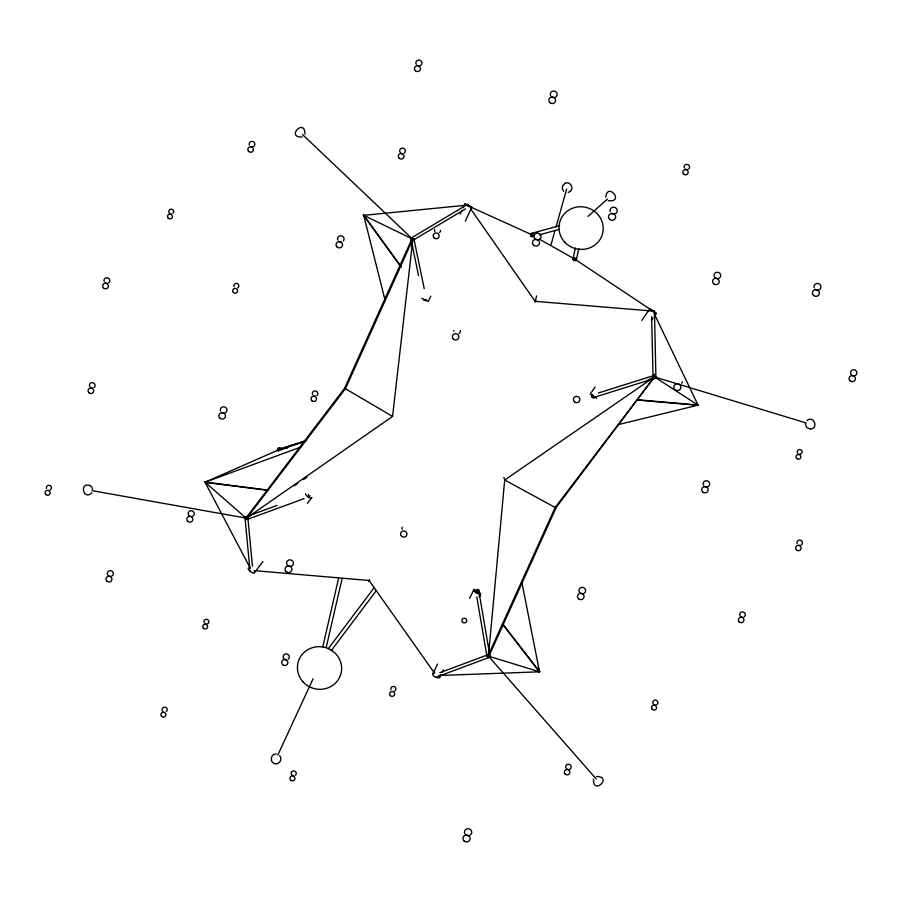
<?xml version="1.0" encoding="UTF-8"?>
<svg xmlns="http://www.w3.org/2000/svg" width="902" height="902" viewBox="0 0 902 902"><rect width="100%" height="100%" fill="white"/><g stroke="black" fill="none" stroke-linecap="round" stroke-linejoin="round"><path stroke-width="1.35" d="M652.924 311.754L653.025 310.457M653.048 310.536L653.465 311.066L649.812 308.867L641.762 320.39M412.428 247.396L412.113 238.726M91.779 492.796C83.796 501.185 78.778 482.074 89.839 485.479M276.294 763.746C269.597 764.366 269.811 753.474 276.271 754.049M279.699 755.684C282.45 758.503 280.116 763.791 276.316 763.746M302.181 137.003C285.246 137.589 305.034 117.395 304.944 134.127M418.539 275.662L411.019 239.188L412.665 238.387M424.222 288.708L413.838 238.534M605.761 197.29C607.542 181.358 625.041 202.668 608.331 200.684M596.425 776.442C613.405 776.69 592.614 795.835 593.539 779.181M810.447 429.014L806.715 427.548L805.351 423.917M488.873 644.919L488.422 656.137L596.177 778.9M574.258 259.111L575.002 259.235M654.559 315.587C659.926 312.261 648.673 310.243 654.446 311.055L655.901 376.867L654.424 377.104M653.014 311.167L574.732 259.077M369.617 580.133C367.542 581.993 370 578.588 369.031 581.181M369.065 581.17L369.155 580.482L254.229 570.616M535.619 300.93L534.593 301.629M369.155 580.663L369.662 580.2M535.653 300.986L535.044 301.978L536.622 295.912M92.004 490.643L246.449 518.165L392.562 416.408L412.879 239.086M532.687 234.024L532.687 234.046A1.5 1.116 58.9 0 0 531.007 234.103A1.5 1.116 58.9 0 0 531.56 236.144A1.5 1.116 58.9 0 0 533.217 235.896M596.617 398.334L590.258 393.926L595.094 387.026M649.823 308.958L656.16 313.321M465.522 208.869L413.161 240.191L412.135 238.94L411.74 237.722L467.631 204.314L468.679 206.513M413.229 240.146L411.74 237.722M467.608 204.314L468.375 206.118L471.78 207.144L464.992 203.92L463.121 207.81M464.88 203.987C466.977 206.231 469.581 205.295 468.386 206.073M572.995 258.874L575.318 247.994M576.479 259.28L578.802 248.388M322.769 646.926L338.6 578.317M326.208 647.422L342.05 578.813M413.894 238.771L411.008 239.233M562.566 185.857L562.329 188.8L563.727 191.247M551.077 244.521L554.888 230.991M556.027 226.932L566.67 189.059M594.012 397.376L654.875 378.355L654.751 376.574M279.068 449.658L279.406 449.252M562.645 185.688L565.238 183.207M570.267 191.337C574.439 188.067 569.963 180.919 565.204 183.219M412.022 238.759L344.564 388.288L345.331 388.796M412.902 239.143L345.443 388.672L246.494 518.515L246.945 519.541L303.985 498.682M488.557 654.66L555.192 507.398M488.861 656.329L556.072 507.781M460.189 214.169L461.948 210.358M430.795 296.228L428.337 301.381L421.696 298.382M465.342 221.114L471.78 207.11M277.816 755.075L313.095 678.71M279.676 449.726L279.349 449.128L305.801 440.593M432.746 673.974L437.583 664.064M469.615 598.398L473.854 589.716M439.781 677.244L440.988 674.764M442.194 672.283L443.401 669.803M479.063 596.707L480.27 594.226M532.18 235.58L531.481 236.053L532.169 235.106M574.473 259.348L574.157 260.024L574.822 259.122M651.334 320.176L652.947 317.887M328.272 648.73L374.341 587.428M331.135 650.759L376.359 590.562M503.891 477.451L504.703 480.011L555.722 507.77L555.249 507.364L654.502 376.81L555.959 507.725M344.62 388.21L246.066 517.895C246.753 518.537 245.344 515.696 246.844 518.402M254.387 572.747L262.933 561.551M307.368 503.372L311.641 497.78M531.752 234.689L467.901 205.757L468.431 205.013L363.709 215.319L384.996 299.904M478.116 592.569A1.533 1.353 -75.1 0 1 476.008 591.656L478.849 591.126L489.899 655.901L486.945 656.397L487.475 656.126M588.003 216.412L607.452 199.083M806.952 420.569C813.694 414.773 818.993 428.585 810.47 429.014M568.226 192.419L570.143 191.438M654.446 311.089L651.695 311.032M652.969 376.935L655.878 376.856M593.888 397.557L592.873 395.471M806.174 422.948L654.435 376.912L504.703 480.011L488.422 656.137L539.531 671.81L521.863 582.331M247.622 517.376L253.439 513.441M294.187 485.874L297.683 483.506M303.5 479.571L306.996 477.203M426.082 299.915L423.748 300.253M646.858 380.633L654.435 376.912L698.069 405.167L617.746 424.752M304.786 441.225L279.372 449.512L205.025 482.232L250.113 567.888M439.759 672.745L488.005 654.728M437.989 676.523L488.839 657.535M301.155 446.93L205.025 482.232L246.697 518.605M245.975 516.812L277.072 505.402M279.428 449.794L305.913 441.157M598.353 393.001L653.995 375.48L654.829 378.355M531.628 233.381L559.702 225.59M539.216 234.892L559.274 229.333M279.372 449.512L287.659 448.012M488.557 655.889L489.899 655.867M555.249 507.364L555.903 507.589L555.35 507.296M488.771 656.363L488.061 656.07M439.048 675.508L539.531 671.81L538.167 667.818M412.812 239.177L412.101 238.883M652.98 311.1L535.111 301.324L470.743 209.005M637.511 399.778L698.08 405.021M637.477 400.071L698.047 405.314M344.677 388.176L345.432 388.615M654.739 377.216L654.074 376.732M205.036 482.085L267.781 490.057M205.002 482.378L267.736 490.35M475.906 591.633L475.985 591.667A1.533 1.353 -75.1 0 1 477.789 589.874M653.059 377.013L651.639 316.625M531.718 234.926L531.695 235.445M89.85 485.479L91.745 487.001L92.68 489.301M363.709 215.319L412.462 238.951L302.407 134.443M539.396 239.177L573.514 258.389M345.015 388.48L392.562 416.42M477.474 591.261L479.999 594.519M502.673 623.88L539.633 671.719M477.248 591.441L480.608 595.794M502.448 624.06L539.419 671.9M309.149 496.754L308.27 494.476M363.822 215.24L401.413 267.026M363.596 215.409L400.364 266.067M369.098 580.538L434.64 673.32M654.187 313.603L698.069 405.167M246.742 518.74L246.968 519.541M476.808 596.977L486.945 656.363M252.459 566.208L247.881 518.12A1.432 0.879 -5.4 0 1 246.393 519.045A1.432 0.879 -5.4 0 1 245.04 518.131A1.432 0.879 -5.4 0 1 246.776 517.297M245.028 518.21L249.865 569.049M654.367 374.116L654.435 376.912M854.555 375.818A3.202 3.078 14.1 0 1 850.541 372.3A3.202 3.078 14.1 0 1 855.434 370.26A3.202 3.078 14.1 0 1 855.446 375.446M107.823 575.07A3.022 2.898 14.1 0 1 108.612 571.124A3.022 2.898 14.1 0 1 112.75 571.834A3.022 2.898 14.1 0 1 112.231 575.826M111.442 576.254A3.022 2.898 14.1 0 1 108.623 575.893M89.738 386.597A2.841 2.729 14.1 0 1 90.786 383.023A2.841 2.729 14.1 0 1 94.575 383.869A2.841 2.729 14.1 0 1 94.034 387.556M92.432 388.119A2.841 2.729 14.1 0 1 90.425 387.443M440.582 230.416A3.022 2.898 14.1 0 1 439.454 232.547M434.888 231.521A3.022 2.898 14.1 0 1 434.64 229.503M286.419 659.824A3.101 2.977 14.1 0 1 283.228 656.036A3.101 2.977 14.1 0 1 287.907 654.367A3.101 2.977 14.1 0 1 288.166 659.204M610.169 211.508A3.597 3.45 14.1 0 1 612.323 207.415A3.597 3.45 14.1 0 1 616.81 209.14A3.597 3.45 14.1 0 1 615.581 213.594M614.578 214.011A3.597 3.45 14.1 0 1 611.319 213.267M188.417 514.67A3.033 2.909 14.1 0 1 189.86 511.039A3.033 2.909 14.1 0 1 193.772 512.111A3.033 2.909 14.1 0 1 193.141 515.967M192.34 516.395A3.033 2.909 14.1 0 1 188.879 515.448M312.543 394.478A2.751 2.638 14.1 0 1 313.84 391.186A2.751 2.638 14.1 0 1 317.391 392.167A2.751 2.638 14.1 0 1 316.816 395.651M315.272 396.203A2.751 2.638 14.1 0 1 313.332 395.55M797.142 543.658A2.751 2.65 14.1 0 1 798.45 540.354A2.751 2.65 14.1 0 1 802.013 541.335A2.751 2.65 14.1 0 1 801.427 544.831M800.435 545.304A2.751 2.65 14.1 0 1 798.8 545.225M170.873 213.875A2.481 2.379 14.1 0 1 168.933 210.572A2.481 2.379 14.1 0 1 172.699 209.636A2.481 2.379 14.1 0 1 172.767 213.402M162.867 711.272A2.537 2.435 14.1 0 1 162.958 707.766A2.537 2.435 14.1 0 1 166.588 708.036A2.537 2.435 14.1 0 1 166.261 711.531M714.283 276.598A3.326 3.191 14.1 0 1 715.861 272.607A3.326 3.191 14.1 0 1 720.168 273.791A3.326 3.191 14.1 0 1 719.469 278.019M718.59 278.493A3.326 3.191 14.1 0 1 714.79 277.444M703.357 484.96A3.258 3.134 14.1 0 1 704.902 481.059A3.258 3.134 14.1 0 1 709.119 482.209A3.258 3.134 14.1 0 1 708.431 486.358M707.574 486.821A3.258 3.134 14.1 0 1 704.067 486.031M286.813 564.302A3.461 3.315 14.1 0 1 290.196 559.826A3.461 3.315 14.1 0 1 293.105 564.72A3.461 3.315 14.1 0 1 287.343 565.182M399.992 152.1A2.841 2.729 14.1 0 1 401.04 148.526A2.841 2.729 14.1 0 1 404.829 149.371A2.841 2.729 14.1 0 1 404.288 153.058M402.687 153.622A2.841 2.729 14.1 0 1 400.68 152.957M234.08 286.611A2.469 2.379 14.1 0 1 235.321 283.611A2.469 2.379 14.1 0 1 238.534 284.66A2.469 2.379 14.1 0 1 237.722 287.806M653.341 704.056A2.548 2.447 14.1 0 1 653.736 700.617A2.548 2.447 14.1 0 1 657.31 701.057A2.548 2.447 14.1 0 1 656.927 704.496M656.002 704.936A2.548 2.447 14.1 0 1 654.728 704.924M464.913 833.752A3.619 3.473 14.1 0 1 466.255 829.197A3.619 3.473 14.1 0 1 471.081 830.28A3.619 3.473 14.1 0 1 470.382 834.97M469.435 835.477A3.619 3.473 14.1 0 1 465.804 834.835M538.821 239.74A3.552 3.405 14.1 0 1 533.984 236.301A3.552 3.405 14.1 0 1 539.137 233.517A3.552 3.405 14.1 0 1 539.746 239.233M337.754 239.988A3.27 3.134 14.1 0 1 339.118 236.166A3.27 3.134 14.1 0 1 343.279 236.91A3.27 3.134 14.1 0 1 343.29 240.969M341.328 242.007A3.27 3.134 14.1 0 1 338.701 241.262M293.624 775.776A2.548 2.447 14.1 0 1 291.312 772.507A2.548 2.447 14.1 0 1 295.168 771.345A2.548 2.447 14.1 0 1 295.315 775.269M682.352 381.828A3.552 3.405 14.1 0 1 681.619 383.203M402.224 529.294A3.225 3.089 14.1 0 1 402.179 527.151M550.694 95.736A3.416 3.281 14.1 0 1 551.866 91.508A3.416 3.281 14.1 0 1 556.376 92.286A3.416 3.281 14.1 0 1 556.106 96.683M555.282 97.236A3.416 3.281 14.1 0 1 551.787 96.954M814.066 287.693A3.518 3.371 14.1 0 1 817.742 283.487A3.518 3.371 14.1 0 1 820.617 288.358A3.518 3.371 14.1 0 1 814.934 289.181M220.573 411.109A3.315 3.18 14.1 0 1 222.039 407.185A3.315 3.18 14.1 0 1 226.301 408.144A3.315 3.18 14.1 0 1 225.962 412.327M225.162 412.868A3.315 3.18 14.1 0 1 221.768 412.586M742.696 617.318A2.83 2.717 14.1 0 1 739.809 613.766A2.83 2.717 14.1 0 1 744.206 612.447A2.83 2.717 14.1 0 1 744.06 616.9M249.38 145.087A2.841 2.729 14.1 0 1 250.632 141.727A2.841 2.729 14.1 0 1 254.285 142.539A2.841 2.729 14.1 0 1 253.992 146.124M253.045 146.699A2.841 2.729 14.1 0 1 250.846 146.598M391.04 689.714A2.526 2.424 14.1 0 1 392.381 686.614A2.526 2.424 14.1 0 1 395.662 687.876A2.526 2.424 14.1 0 1 394.535 691.056M46.543 488.58A2.537 2.435 14.1 0 1 47.896 485.479A2.537 2.435 14.1 0 1 51.188 486.742A2.537 2.435 14.1 0 1 50.061 489.921M579.501 592.231A3.315 3.18 14.1 0 1 580.46 587.833A3.315 3.18 14.1 0 1 585.037 588.848A3.315 3.18 14.1 0 1 584.068 593.245M583.143 593.629A3.315 3.18 14.1 0 1 580.381 593.121M684.302 167.862A2.717 2.605 14.1 0 1 685.509 164.66A2.717 2.605 14.1 0 1 688.993 165.438A2.717 2.605 14.1 0 1 688.722 168.854M687.809 169.407A2.717 2.605 14.1 0 1 685.283 169.08M460.347 330.47A3.281 3.146 14.1 0 1 459.163 333.424M453.853 331.068A3.281 3.146 14.1 0 1 453.875 330.436M565.96 768.053A2.762 2.65 14.1 0 1 567.144 764.49A2.762 2.65 14.1 0 1 570.865 765.708A2.762 2.65 14.1 0 1 569.669 769.271M568.587 769.541A2.762 2.65 14.1 0 1 566.636 768.887M104.204 281.559A2.886 2.774 14.1 0 1 105.568 278.098A2.886 2.774 14.1 0 1 109.311 279.124A2.886 2.774 14.1 0 1 108.691 282.8M107.654 283.296A2.886 2.774 14.1 0 1 105.241 282.856M416.217 64.279A3.044 2.92 14.1 0 1 417.344 60.445A3.044 2.92 14.1 0 1 421.403 61.359A3.044 2.92 14.1 0 1 420.817 65.305M420.016 65.733A3.044 2.92 14.1 0 1 417.186 65.361M797.796 453.311A2.435 2.334 14.1 0 1 798.225 449.985A2.435 2.334 14.1 0 1 801.675 450.572A2.435 2.334 14.1 0 1 801.01 453.864M800.333 454.157A2.435 2.334 14.1 0 1 799.116 454.146M204.247 622.707A2.458 2.368 14.1 0 1 205.16 619.606A2.458 2.368 14.1 0 1 208.441 620.339A2.458 2.368 14.1 0 1 207.967 623.53M207.077 623.958A2.458 2.368 14.1 0 1 205.216 623.699M254.465 571.541A3.8 1.612 37.4 0 1 252.639 572.849A3.8 1.612 37.4 0 1 248.625 569.714A3.8 1.612 37.4 0 1 249.629 567.764M311.799 497.521A3.8 1.612 37.4 0 1 308.529 497.25A3.8 1.612 37.4 0 1 305.519 493.8M480.811 593.121A3.879 1.691 26 0 1 476.132 592.625A3.879 1.691 26 0 1 474.148 589.344M439.522 676.105A3.879 1.691 26 0 1 438.124 677.887A3.879 1.691 26 0 1 433.512 675.745A3.879 1.691 26 0 1 433.648 673.366M278.594 451.271A1.962 1.849 -32.6 0 1 277.636 448.79A1.962 1.849 -32.6 0 1 280.251 447.798A1.962 1.849 -32.6 0 1 281.063 450.335M476.493 593.099A1.973 1.939 69.9 0 1 476.042 589.885A1.973 1.939 69.9 0 1 479.165 590.63A1.973 1.939 69.9 0 1 477.406 593.324M595.004 397.308A1.973 1.815 48.7 0 1 592.253 397.478A1.973 1.815 48.7 0 1 592.107 394.659M310.074 495.75A1.5 1.409 -39 0 1 307.864 496.652M426.218 299.983A1.5 1.116 58.9 0 1 425.891 300.952M592.467 396.993A1.533 1.06 -7.8 0 1 592.276 395.516M575.916 258.322A1.533 1.06 -7.8 0 1 575.577 259.9A1.533 1.06 -7.8 0 1 573.39 259.675A1.533 1.06 -7.8 0 1 574.157 258.141M436.827 676.962A1.466 0.801 69.5 0 1 436.331 676.94M488.884 655.292A1.466 0.801 69.5 0 1 489.143 657.355A1.466 0.801 69.5 0 1 487.79 656.667A1.466 0.801 69.5 0 1 487.858 654.784M250.271 570.966A1.432 0.879 -5.4 0 1 250.001 570.504M533.601 235.817A1.748 1.657 74.5 0 1 530.793 236.132M530.444 235.321A1.748 1.657 74.5 0 1 533.364 234.001M575.95 257.859A1.748 1.703 12.1 0 1 575.081 260.757M573.92 260.577A1.748 1.703 12.1 0 1 574.044 257.498M539.148 671.821L539.903 671.764L539.148 671.787M363.337 215.285L364.07 215.409L363.348 215.24M697.697 405.156L698.43 405.088L697.697 405.156M204.675 482.142L205.34 482.412L204.675 482.108M564.844 242.255A22.178 21.287 14.1 0 0 602.22 234.813A22.178 21.287 14.1 0 0 576.22 207.178A22.178 21.287 14.1 0 0 564.844 242.255M303.286 682.16A22.178 21.287 14.1 0 0 340.663 674.73A22.178 21.287 14.1 0 0 314.674 647.095A22.178 21.287 14.1 0 0 303.286 682.16M850.045 380.824A3.202 3.078 14.1 0 0 855.355 379.415A3.202 3.078 14.1 0 0 851.341 375.649A3.202 3.078 14.1 0 0 850.045 380.824M106.864 581.192A3.022 2.898 14.1 0 0 111.859 579.873A3.022 2.898 14.1 0 0 108.082 576.333A3.022 2.898 14.1 0 0 106.864 581.192M88.937 392.742A2.841 2.729 14.1 0 0 93.65 391.491A2.841 2.729 14.1 0 0 90.099 388.153A2.841 2.729 14.1 0 0 88.937 392.742M434.087 237.914A3.022 2.898 14.1 0 0 439.094 236.583A3.022 2.898 14.1 0 0 435.316 233.043A3.022 2.898 14.1 0 0 434.087 237.914M462.647 622.222A2.447 2.345 14.1 0 0 466.706 621.151A2.447 2.345 14.1 0 0 463.639 618.276A2.447 2.345 14.1 0 0 462.647 622.222M282.664 664.661A3.101 2.977 14.1 0 0 287.806 663.286A3.101 2.977 14.1 0 0 283.916 659.655A3.101 2.977 14.1 0 0 282.664 664.661M609.583 219.344A3.597 3.45 14.1 0 0 615.547 217.765A3.597 3.45 14.1 0 0 611.049 213.548A3.597 3.45 14.1 0 0 609.583 219.344M187.74 521.345A3.033 2.909 14.1 0 0 192.769 520.014A3.033 2.909 14.1 0 0 188.969 516.451A3.033 2.909 14.1 0 0 187.74 521.345M311.878 400.747A2.751 2.638 14.1 0 0 316.433 399.541A2.751 2.638 14.1 0 0 312.994 396.316A2.751 2.638 14.1 0 0 311.878 400.747M796.466 549.938A2.751 2.65 14.1 0 0 801.044 548.72A2.751 2.65 14.1 0 0 797.593 545.496A2.751 2.65 14.1 0 0 796.466 549.938M168.257 218.216A2.481 2.379 14.1 0 0 172.361 217.134A2.481 2.379 14.1 0 0 169.26 214.225A2.481 2.379 14.1 0 0 168.257 218.216M161.65 716.413A2.537 2.435 14.1 0 0 165.855 715.297A2.537 2.435 14.1 0 0 162.676 712.321A2.537 2.435 14.1 0 0 161.65 716.413M574.416 401.74A3.258 3.123 14.1 0 0 579.817 400.308A3.258 3.123 14.1 0 0 575.735 396.485A3.258 3.123 14.1 0 0 574.416 401.74M713.595 283.702A3.326 3.191 14.1 0 0 719.119 282.236A3.326 3.191 14.1 0 0 714.948 278.335A3.326 3.191 14.1 0 0 713.595 283.702M702.669 491.962A3.258 3.134 14.1 0 0 708.07 490.53A3.258 3.134 14.1 0 0 703.988 486.708A3.258 3.134 14.1 0 0 702.669 491.962M286.126 571.586A3.461 3.315 14.1 0 0 291.853 570.075A3.461 3.315 14.1 0 0 287.524 566.016A3.461 3.315 14.1 0 0 286.126 571.586M399.191 158.245A2.841 2.729 14.1 0 0 403.904 156.993A2.841 2.729 14.1 0 0 400.353 153.667A2.841 2.729 14.1 0 0 399.191 158.245M233.415 292.485A2.469 2.379 14.1 0 0 237.519 291.391A2.469 2.379 14.1 0 0 234.419 288.493A2.469 2.379 14.1 0 0 233.415 292.485M652.293 709.389A2.548 2.447 14.1 0 0 656.521 708.273A2.548 2.447 14.1 0 0 653.33 705.274A2.548 2.447 14.1 0 0 652.293 709.389M464.068 840.935A3.619 3.473 14.1 0 0 470.066 839.345A3.619 3.473 14.1 0 0 465.533 835.105A3.619 3.473 14.1 0 0 464.068 840.935M533.533 245.141A3.552 3.405 14.1 0 0 539.419 243.574A3.552 3.405 14.1 0 0 534.976 239.413A3.552 3.405 14.1 0 0 533.533 245.141M337.066 247.001A3.27 3.134 14.1 0 0 342.489 245.558A3.27 3.134 14.1 0 0 338.397 241.736A3.27 3.134 14.1 0 0 337.066 247.001M290.692 780.162A2.548 2.447 14.1 0 0 294.909 779.035A2.548 2.447 14.1 0 0 291.729 776.047A2.548 2.447 14.1 0 0 290.692 780.162M674.91 389.563A3.552 3.405 14.1 0 0 680.796 388.007A3.552 3.405 14.1 0 0 676.353 383.846A3.552 3.405 14.1 0 0 674.91 389.563M401.537 536.239A3.225 3.089 14.1 0 0 406.87 534.818A3.225 3.089 14.1 0 0 402.844 531.053A3.225 3.089 14.1 0 0 401.537 536.239M549.859 102.659A3.416 3.281 14.1 0 0 555.519 101.148A3.416 3.281 14.1 0 0 551.246 97.157A3.416 3.281 14.1 0 0 549.859 102.659M813.48 295.394A3.518 3.371 14.1 0 0 819.309 293.849A3.518 3.371 14.1 0 0 814.912 289.734A3.518 3.371 14.1 0 0 813.48 295.394M219.885 418.19A3.315 3.18 14.1 0 0 225.376 416.735A3.315 3.18 14.1 0 0 221.227 412.845A3.315 3.18 14.1 0 0 219.885 418.19M739.223 621.918A2.83 2.717 14.1 0 0 743.902 620.677A2.83 2.717 14.1 0 0 740.362 617.363A2.83 2.717 14.1 0 0 739.223 621.918M248.704 151.48A2.841 2.729 14.1 0 0 253.406 150.228A2.841 2.729 14.1 0 0 249.854 146.902A2.841 2.729 14.1 0 0 248.704 151.48M390.374 695.668A2.526 2.424 14.1 0 0 394.557 694.551A2.526 2.424 14.1 0 0 391.4 691.586A2.526 2.424 14.1 0 0 390.374 695.668M45.889 494.544A2.537 2.435 14.1 0 0 50.084 493.428A2.537 2.435 14.1 0 0 46.915 490.451A2.537 2.435 14.1 0 0 45.889 494.544M578.498 598.725A3.315 3.18 14.1 0 0 583.989 597.271A3.315 3.18 14.1 0 0 579.839 593.381A3.315 3.18 14.1 0 0 578.498 598.725M683.637 174.086A2.717 2.605 14.1 0 0 688.136 172.891A2.717 2.605 14.1 0 0 684.742 169.711A2.717 2.605 14.1 0 0 683.637 174.086M453.379 339.051A3.281 3.146 14.1 0 0 458.814 337.619A3.281 3.146 14.1 0 0 454.709 333.763A3.281 3.146 14.1 0 0 453.379 339.051M565.171 774.096A2.762 2.65 14.1 0 0 569.76 772.879A2.762 2.65 14.1 0 0 566.298 769.631A2.762 2.65 14.1 0 0 565.171 774.096M103.527 288.031A2.886 2.774 14.1 0 0 108.319 286.768A2.886 2.774 14.1 0 0 104.7 283.375A2.886 2.774 14.1 0 0 103.527 288.031M415.405 70.694A3.044 2.92 14.1 0 0 420.456 69.364A3.044 2.92 14.1 0 0 416.645 65.79A3.044 2.92 14.1 0 0 415.405 70.694M796.759 458.509A2.435 2.334 14.1 0 0 800.807 457.438A2.435 2.334 14.1 0 0 797.751 454.585A2.435 2.334 14.1 0 0 796.759 458.509M203.48 628.333A2.458 2.368 14.1 0 0 207.561 627.251A2.458 2.368 14.1 0 0 204.472 624.364A2.458 2.368 14.1 0 0 203.48 628.333"/></g></svg>
